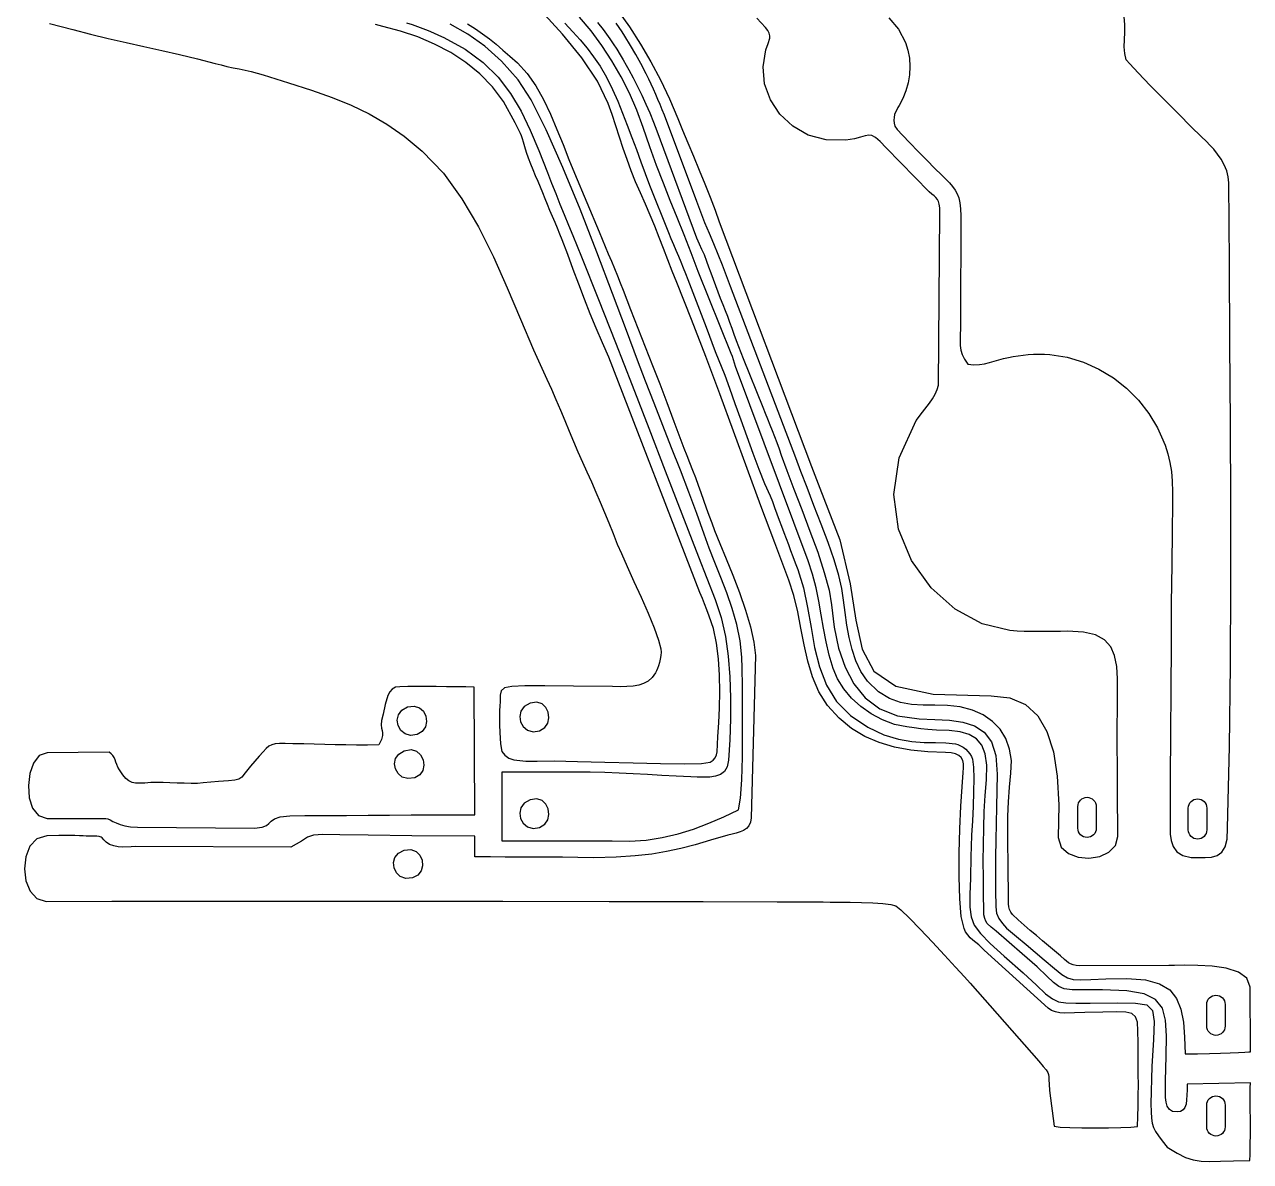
# Model space of a CAD drawing. Extents: x -90 to 83, y -127 to 46.
# Drawn here: x -8.4 to 83.1, y -127.2 to -42.4 of the extents above; entities that cross this region are included whole.
import ezdxf

# ---------------------------------------------------------------- set-up
doc = ezdxf.new("R2010")
doc.units = 0
doc.layers.add('CAPA_1', color=7, linetype='CONTINUOUS')

msp = doc.modelspace()

# ---------------------------------------------------------------- linework, layer by layer
at = {"layer": 'CAPA_1', "color": 30}
msp.add_lwpolyline([(24.68, -42.3231), (25.2663, -42.6951), (25.8083, -43.0679), (26.3217, -43.4502), (26.8224, -43.8505), (27.3262, -44.2772), (27.8487, -44.7388), (28.4058, -45.244), (29.1253, -46.0226), (29.7681, -46.9428), (30.3459, -47.9694), (30.8701, -49.0672), (31.3525, -50.2011), (31.8045, -51.3358), (32.2377, -52.4363), (32.6636, -53.4672), (34.5134, -57.8513), (34.7346, -58.4037), (34.9594, -58.9515), (35.1861, -59.4958), (35.4132, -60.0377), (35.6391, -60.5783), (35.8623, -61.1188), (36.0811, -61.6601), (36.2941, -62.2034), (36.8466, -63.6298), (37.397, -65.0363), (37.9443, -66.4292), (38.4874, -67.8145), (39.0251, -69.1986), (39.5565, -70.5874), (40.0803, -71.9873), (40.5955, -73.4043), (40.8194, -74.0003), (41.0363, -74.5372), (41.2534, -75.0653), (41.4778, -75.6344), (41.6847, -76.1895), (41.8864, -76.7481), (42.0854, -77.3093), (42.2838, -77.8722), (42.484, -78.4359), (42.6884, -78.9996), (42.8992, -79.5625), (43.1187, -80.1237), (43.5173, -81.1022), (43.9811, -82.2372), (44.4751, -83.4775), (44.964, -84.7719), (45.4127, -86.069), (45.7861, -87.3175), (46.049, -88.4662), (46.1662, -89.4638), (45.8538, -101.5684), (45.7869, -101.9078), (45.663, -102.1688), (45.4888, -102.3656), (45.271, -102.5124), (45.0162, -102.6232), (44.7312, -102.7122), (44.4227, -102.7936), (44.0974, -102.8815), (42.8178, -103.2535), (41.6739, -103.5786), (40.6022, -103.8571), (39.5392, -104.0896), (38.4215, -104.2764), (37.1854, -104.4181), (35.7676, -104.5151), (34.1045, -104.5679), (32.9103, -104.5351), (31.7756, -104.5153), (30.6828, -104.5052), (29.6145, -104.5015), (28.5532, -104.501), (27.4814, -104.5004), (26.3816, -104.4964), (25.2363, -104.4858), (25.2216, -102.9493), (20.5266, -102.9302), (17.2683, -102.8809), (15.1541, -102.8338), (13.8914, -102.8211), (13.1874, -102.8751), (12.7495, -103.0281), (12.2851, -103.3123), (11.5015, -103.7601), (-0.0806, -103.7191), (-0.4315, -103.7523), (-1.0386, -103.7635), (-1.3813, -103.7359), (-1.7197, -103.673), (-2.031, -103.5647), (-2.2924, -103.4011), (-2.4492, -103.2297), (-2.5796, -103.0799), (-2.6704, -103.0199), (-2.7971, -102.9733), (-2.9742, -102.9431), (-3.2156, -102.9318), (-3.5227, -102.9395), (-3.7684, -102.9359), (-4.0021, -102.9251), (-4.2733, -102.9116), (-4.6316, -102.8996), (-5.1265, -102.8934), (-5.8075, -102.8974), (-6.7241, -102.9158), (-7.4539, -103.1348), (-7.9714, -103.6949), (-8.2792, -104.4815), (-8.3798, -105.3803), (-8.2758, -106.2767), (-7.9698, -107.0564), (-7.4644, -107.6048), (-6.7622, -107.8076), (-1.8565, -107.792), (3.8981, -107.7871), (11.0661, -107.7865), (19.0665, -107.7899), (27.3185, -107.7971), (35.2411, -107.8076), (42.2534, -107.8213), (47.7746, -107.8379), (51.2236, -107.857), (51.7322, -107.86), (52.4236, -107.8646), (53.2303, -107.8747), (54.0848, -107.8944), (54.9198, -107.9278), (55.6676, -107.9787), (56.2608, -108.0513), (56.6319, -108.1495), (57.0133, -108.4463), (57.6531, -109.0595), (58.4667, -109.8914), (59.3698, -110.8445), (60.278, -111.821), (61.1067, -112.7235), (61.7716, -113.4541), (62.1883, -113.9154), (67.3057, -119.7312), (67.635, -120.1249), (67.8524, -120.393), (67.9811, -120.5812), (68.0445, -120.7348), (68.0658, -120.8993), (68.0683, -121.1203), (68.0754, -121.4431), (68.1102, -121.9134), (68.465, -124.5754), (68.9141, -124.6513), (69.6319, -124.697), (70.5307, -124.7177), (71.5226, -124.7184), (72.5198, -124.7042), (73.4344, -124.68), (74.1786, -124.6511), (74.6645, -124.6223), (74.6645, -124.6223), (74.7036, -123.8713), (74.7269, -123.0969), (74.7376, -122.3065), (74.7389, -121.5073), (74.7342, -120.7066), (74.7268, -119.9116), (74.7199, -119.1298), (74.7168, -118.3684), (74.7131, -117.4712), (74.6692, -116.8354), (74.5348, -116.4181), (74.2601, -116.1765), (73.7948, -116.0677), (73.0891, -116.0489), (72.0928, -116.0774), (70.7558, -116.1101), (69.9757, -116.1389), (69.2198, -116.1484), (68.8692, -116.1196), (68.5466, -116.0546), (68.2591, -115.9428), (68.0141, -115.7738), (63.2259, -111.4426), (62.8333, -111.0625), (62.3989, -110.7105), (62.184, -110.5198), (62.0031, -110.3131), (61.8529, -110.084), (61.7299, -109.8263), (61.5258, -108.9375), (61.4085, -107.6136), (61.3627, -105.9914), (61.3734, -104.2077), (61.4254, -102.3993), (61.5036, -100.7031), (61.5928, -99.2558), (61.6779, -98.1944), (61.6994, -97.8449), (61.6867, -97.5439), (61.6299, -97.2905), (61.5195, -97.0838), (61.3459, -96.923), (61.0993, -96.8072), (60.7701, -96.7355), (60.3486, -96.707), (59.0202, -96.6538), (57.7517, -96.524), (56.5459, -96.3006), (55.4054, -95.9664), (54.333, -95.5046), (53.3312, -94.8982), (52.4027, -94.13), (51.5503, -93.1831), (50.8999, -92.1687), (50.4192, -91.0624), (50.0647, -89.888), (49.7928, -88.6695), (49.56, -87.4307), (49.3228, -86.1955), (49.0377, -84.988), (48.661, -83.8319), (47.6012, -81.0655), (46.5647, -78.2901), (45.5417, -75.5086), (44.5225, -72.7243), (43.4973, -69.9403), (42.4565, -67.1597), (41.3902, -64.3857), (40.2888, -61.6214), (39.9481, -60.7703), (39.6191, -59.9279), (39.2963, -59.0924), (38.9743, -58.2616), (38.6476, -57.4336), (38.3107, -56.6063), (37.9581, -55.7778), (37.5845, -54.946), (37.2241, -54.1238), (36.8944, -53.2931), (36.5884, -52.4563), (36.2992, -51.6161), (36.0198, -50.7749), (35.7432, -49.9353), (35.4624, -49.0998), (35.1705, -48.271), (34.3666, -46.5925), (33.2054, -44.8568), (31.7758, -43.0995), (30.1666, -41.3557)], dxfattribs=at)
at = {"layer": 'CAPA_1', "color": 242}
msp.add_lwpolyline([(31.9422, -42.2684), (32.5277, -42.9175), (33.0767, -43.5288), (33.5959, -44.1371), (34.0917, -44.777), (34.5707, -45.4832), (35.0394, -46.2905), (35.5043, -47.2335), (35.8863, -48.1043), (36.2518, -48.9928), (36.6035, -49.8932), (36.9443, -50.7998), (37.2772, -51.7068), (37.6051, -52.6086), (37.9308, -53.4995), (38.2572, -54.3736), (39.6735, -57.906), (39.856, -58.3474), (40.0413, -58.785), (40.2276, -59.22), (40.4133, -59.654), (40.5965, -60.0883), (40.7756, -60.5241), (40.9487, -60.9629), (41.1141, -61.4061), (42.5004, -64.9662), (43.1659, -66.7853), (43.8792, -68.5358), (44.2384, -69.5191), (44.639, -70.6451), (45.0694, -71.8628), (45.5177, -73.1214), (45.9722, -74.3697), (46.4211, -75.5569), (46.8527, -76.6319), (47.2551, -77.5438), (47.4295, -77.9642), (47.5893, -78.4195), (47.7496, -78.8893), (47.9258, -79.3533), (48.1149, -79.8183), (48.292, -80.2735), (48.4609, -80.7231), (48.6256, -81.1714), (48.7899, -81.6228), (48.9579, -82.0816), (49.1334, -82.552), (49.3204, -83.0384), (49.7531, -84.4199), (50.0597, -85.8802), (50.3121, -87.3772), (50.5817, -88.8688), (50.9404, -90.3128), (51.4598, -91.6671), (52.2116, -92.8896), (53.2675, -93.9382), (54.5543, -94.8022), (55.7422, -95.3753), (56.8366, -95.7174), (57.8427, -95.8881), (58.7657, -95.9473), (59.611, -95.9546), (60.3838, -95.9698), (61.0894, -96.0526), (61.2784, -96.1075), (61.4745, -96.1956), (61.6697, -96.313), (61.856, -96.4556), (62.0256, -96.6196), (62.1706, -96.8011), (62.2829, -96.996), (62.3546, -97.2006), (62.4327, -97.8035), (62.4586, -98.6396), (62.4454, -99.6355), (62.4058, -100.7177), (62.3528, -101.8125), (62.2992, -102.8465), (62.258, -103.7462), (62.2421, -104.4379), (62.2161, -106.0719), (62.1704, -107.3026), (62.1631, -108.2312), (62.2522, -108.9592), (62.4959, -109.5878), (62.9521, -110.2186), (63.679, -110.9527), (64.7347, -111.8916), (66.1526, -113.155), (67.1376, -114.0727), (67.8181, -114.7), (68.3225, -115.0918), (68.7792, -115.3034), (69.3164, -115.3897), (70.0627, -115.406), (71.1464, -115.4072), (73.1608, -115.394), (74.5285, -115.3958), (75.3662, -115.5411), (75.7903, -115.9587), (75.9171, -116.7772), (75.8631, -118.1253), (75.7449, -120.1317), (75.6788, -122.925), (75.6859, -123.5137), (75.7144, -123.9773), (75.7743, -124.3521), (75.8757, -124.6743), (76.0285, -124.9803), (76.2427, -125.3062), (76.5285, -125.6885), (76.8957, -126.1633), (77.6337, -126.6126), (78.2618, -126.9176), (78.8395, -127.1037), (79.426, -127.1965), (80.0809, -127.2214), (80.8634, -127.2041), (81.8329, -127.17), (83.0488, -127.1446), (83.08, -126.7047), (83.0955, -126.001), (83.0997, -125.125), (83.097, -124.168), (83.0918, -123.2212), (83.0884, -122.376), (83.0913, -121.7237), (83.1048, -121.3557), (78.3757, -121.4591), (78.3719, -121.8823), (78.3647, -122.274), (78.343, -122.6265), (78.2963, -122.932), (78.2136, -123.1824), (78.0842, -123.37), (77.8973, -123.4869), (77.6421, -123.5252), (77.6421, -123.5252), (77.2985, -123.4818), (77.056, -123.336), (76.8976, -123.1036), (76.8065, -122.8007), (76.7655, -122.4429), (76.7577, -122.0463), (76.7663, -121.6267), (76.7742, -121.2), (76.8091, -119.353), (76.8383, -117.8555), (76.7754, -116.6753), (76.5341, -115.7805), (76.028, -115.139), (75.1708, -114.7188), (73.8761, -114.4878), (72.0576, -114.414), (70.7076, -114.4161), (69.8062, -114.4039), (69.215, -114.3361), (68.7958, -114.1716), (68.4102, -113.869), (67.92, -113.3871), (67.1869, -112.6846), (66.0725, -111.7202), (64.1199, -110.0307), (63.7571, -109.73), (63.4678, -109.4556), (63.3577, -109.289), (63.2743, -109.0818), (63.2204, -108.8184), (63.1987, -108.483), (63.1843, -107.2844), (63.1732, -106.06), (63.1693, -104.8198), (63.1765, -103.574), (63.1988, -102.3325), (63.2401, -101.1055), (63.3044, -99.903), (63.3956, -98.7351), (63.431, -97.6502), (63.3159, -96.7978), (63.0543, -96.1502), (62.6502, -95.6799), (62.1077, -95.3596), (61.4306, -95.1615), (60.6229, -95.0583), (59.6887, -95.0223), (59.0356, -94.9957), (58.5051, -94.9409), (58.0096, -94.8697), (57.4621, -94.7941), (56.5331, -94.6029), (55.6398, -94.2726), (54.7988, -93.8222), (54.027, -93.2708), (53.341, -92.6373), (52.7577, -91.941), (52.2938, -91.2007), (51.966, -90.4355), (51.6776, -89.4425), (51.4484, -88.4406), (51.2564, -87.4326), (51.0798, -86.4216), (50.8965, -85.4105), (50.6848, -84.4022), (50.4226, -83.3997), (50.088, -82.406), (44.6759, -67.9049), (44.5906, -67.655), (44.5175, -67.4011), (44.4442, -67.1515), (44.3582, -66.9146), (41.8993, -60.8009), (41.3662, -59.4081), (40.8398, -58.0744), (40.3193, -56.7775), (39.8043, -55.4952), (39.2939, -54.205), (38.7875, -52.8847), (38.2844, -51.512), (37.7839, -50.0644), (37.3088, -48.7714), (36.7588, -47.5046), (36.1384, -46.2712), (35.452, -45.0784), (34.7039, -43.9333), (33.8985, -42.8431), (33.0402, -41.815)], dxfattribs=at)
at = {"layer": 'CAPA_1', "color": 3}
for points in [[(35.8803, -41.3093), (36.7577, -42.554), (37.5833, -43.8317), (38.3574, -45.1482), (39.0807, -46.5093), (39.7536, -47.9208), (40.3767, -49.3887), (40.7302, -50.2614), (41.1213, -51.21), (41.5358, -52.2097), (41.9598, -53.2355), (42.3793, -54.2625), (42.7801, -55.2657), (43.1484, -56.2201), (43.47, -57.1009), (50.3546, -75.3538), (50.9798, -76.9662), (52.4624, -80.8235), (53.2316, -84.1036), (53.6604, -86.8211), (54.1216, -88.9905), (54.988, -90.6263), (56.6326, -91.743), (59.4283, -92.3552), (63.7479, -92.4773), (65.1599, -92.6216), (66.3152, -93.1188), (67.2298, -93.9606), (67.9194, -95.1386), (68.3998, -96.6442), (68.6869, -98.469), (68.7964, -100.6046), (68.7442, -103.0425), (68.7442, -103.0425), (68.9911, -103.7533), (69.5239, -104.2414), (70.2443, -104.5156), (71.0536, -104.5843), (71.8533, -104.4562), (72.5447, -104.1399), (73.0295, -103.644), (73.2089, -102.977), (73.2004, -101.8965), (73.1912, -100.62), (73.1825, -99.2087), (73.1755, -97.7242), (73.1712, -96.2278), (73.1708, -94.7811), (73.1756, -93.4454), (73.1866, -92.2823), (73.1848, -91.2103), (73.1235, -90.2725), (72.9662, -89.4724), (72.676, -88.8133), (72.2164, -88.2985), (71.5507, -87.9316), (70.6421, -87.7157), (69.454, -87.6544), (68.9225, -87.6621), (68.3849, -87.6702), (67.8434, -87.6766), (67.3003, -87.6791), (66.758, -87.6755), (66.2185, -87.6635), (65.6844, -87.6411), (65.1577, -87.606), (63.0725, -87.1079), (61.064, -86.0101), (59.267, -84.4036), (57.8159, -82.3796), (56.8456, -80.0291), (56.4907, -77.4433), (56.8859, -74.713), (58.1658, -71.9295), (58.6264, -71.297), (59.1424, -70.6346), (59.3807, -70.2965), (59.5841, -69.9563), (59.7365, -69.6155), (59.8217, -69.2759), (59.9278, -56.3905), (59.9131, -56.0522), (59.8789, -55.7909), (59.823, -55.5892), (59.7432, -55.4294), (59.6373, -55.2939), (59.5028, -55.1651), (59.3378, -55.0255), (59.1398, -54.8574), (55.9268, -51.5667), (55.4637, -51.0959), (55.1234, -50.8055), (54.8568, -50.6627), (54.6153, -50.6346), (54.3499, -50.6882), (54.0118, -50.7907), (53.5522, -50.9091), (52.9222, -51.0105), (51.4419, -50.9903), (50.1044, -50.6223), (48.9433, -49.963), (47.9919, -49.0689), (47.2836, -47.9965), (46.8517, -46.8023), (46.7297, -45.5428), (46.9508, -44.2747), (47.1216, -43.7933), (47.2276, -43.4001), (47.2313, -43.2151), (47.1889, -43.0264), (47.0905, -42.8253), (46.9259, -42.6032), (46.2588, -41.8924)], [(56.1087, -41.8859), (56.8347, -42.7321), (57.3696, -43.7255), (57.5496, -44.2897), (57.6542, -44.8847), (57.6869, -45.4982), (57.6512, -46.118), (57.5505, -46.7317), (57.3883, -47.327), (57.1682, -47.8915), (56.8935, -48.4131), (56.7998, -48.5695), (56.7072, -48.736), (56.623, -48.9129), (56.5544, -49.1008), (56.5086, -49.3001), (56.4927, -49.5114), (56.5141, -49.7351), (56.5798, -49.9717), (56.7527, -50.205), (57.1435, -50.6378), (57.6861, -51.2072), (58.3145, -51.8505), (58.9625, -52.5048), (59.5641, -53.1073), (60.0532, -53.5952), (60.3636, -53.9057), (60.6441, -54.1946), (60.8797, -54.4611), (61.0731, -54.7241), (61.2269, -55.0027), (61.3437, -55.316), (61.4261, -55.6829), (61.4769, -56.1225), (61.4986, -56.6539), (61.4618, -64.4691), (61.4608, -65.052), (61.4457, -65.5433), (61.4337, -65.9637), (61.442, -66.334), (61.4878, -66.675), (61.5882, -67.0077), (61.7604, -67.3527), (62.0216, -67.731), (62.4694, -67.7621), (62.8806, -67.7443), (63.2636, -67.6886), (63.6267, -67.6058), (63.9785, -67.507), (64.3271, -67.4029), (64.6812, -67.3044), (65.049, -67.2226), (65.4043, -67.1594), (65.7699, -67.101), (66.1449, -67.0503), (66.5288, -67.0098), (66.9208, -66.9822), (67.3204, -66.9702), (67.7268, -66.9764), (68.1394, -67.0035), (69.4206, -67.2091), (70.6442, -67.576), (71.7993, -68.092), (72.8748, -68.7448), (73.8595, -69.5219), (74.7425, -70.4112), (75.5126, -71.4003), (76.1587, -72.4769), (76.4797, -73.1384), (76.7397, -73.7764), (76.9434, -74.4092), (77.0958, -75.0552), (77.2017, -75.7328), (77.2659, -76.4605), (77.2934, -77.2565), (77.289, -78.1392), (77.2557, -80.1769), (77.2264, -82.6883), (77.2006, -85.5661), (77.1777, -88.7028), (77.1573, -91.9913), (77.1388, -95.324), (77.1218, -98.5938), (77.1057, -101.6933), (77.1176, -101.9645), (77.112, -102.3447), (77.1239, -102.7916), (77.1884, -103.2625), (77.3407, -103.7148), (77.6157, -104.106), (78.0485, -104.3935), (78.6742, -104.5347), (79.2195, -104.5383), (79.7365, -104.54), (80.2101, -104.501), (80.6251, -104.3826), (80.9662, -104.1457), (81.2183, -103.7516), (81.3663, -103.1615), (81.3948, -102.3365), (81.5327, -96.2453), (81.613, -90.1865), (81.6466, -84.1541), (81.6445, -78.1422), (81.6175, -72.1449), (81.5766, -66.1562), (81.5327, -60.1704), (81.4969, -54.1813), (81.4546, -53.7306), (81.3316, -53.2839), (81.1444, -52.8488), (80.9093, -52.4325), (80.6428, -52.0427), (80.3613, -51.6869), (80.0812, -51.3725), (79.819, -51.1069), (79.819, -51.1069), (79.4227, -50.7324), (78.6859, -50.0053), (77.7286, -49.0463), (76.6707, -47.9761), (75.6321, -46.9155), (74.7326, -45.985), (74.0923, -45.3055), (73.8309, -44.9975), (73.7188, -44.5459), (73.689, -44.0475), (73.7054, -43.5128), (73.7319, -42.9526), (73.7323, -42.3774), (73.6705, -41.798)], [(-6.5254, -42.2866), (-5.6411, -42.5092), (-4.7633, -42.7434), (-3.4516, -43.0883), (-2.1308, -43.4082), (-0.8032, -43.7116), (0.5286, -44.0072), (1.8624, -44.3033), (3.1955, -44.6088), (4.5257, -44.9321), (5.8505, -45.2817), (6.2863, -45.3946), (6.7297, -45.4972), (7.1785, -45.5938), (7.6304, -45.6883), (8.0833, -45.785), (8.535, -45.8879), (8.9833, -46.0011), (9.4259, -46.1288), (11.3283, -46.7193), (13.0324, -47.2658), (14.5777, -47.8077), (16.0033, -48.3844), (17.3485, -49.0354), (18.6528, -49.7999), (19.9553, -50.7174), (21.2954, -51.8274), (22.8764, -53.4749), (24.2668, -55.3776), (25.5021, -57.4762), (26.6177, -59.7116), (27.6488, -62.0245), (28.6309, -64.3557), (29.5993, -66.646), (30.5895, -68.8361), (30.9419, -69.5971), (31.281, -70.3695), (31.6107, -71.1493), (31.9348, -71.9326), (32.2571, -72.7155), (32.5814, -73.494), (32.9114, -74.2643), (33.251, -75.0223), (33.5879, -75.7621), (33.9207, -76.5094), (34.25, -77.264), (34.5762, -78.0262), (34.8997, -78.7958), (35.2211, -79.5731), (35.5406, -80.358), (35.8589, -81.1506), (36.1624, -81.8609), (36.5928, -82.8144), (37.1013, -83.9276), (37.639, -85.1168), (38.1571, -86.2986), (38.6067, -87.3893), (38.939, -88.3055), (39.1051, -88.9636), (39.1199, -89.2135), (39.1039, -89.4728), (39.0631, -89.733), (39.0037, -89.9857), (38.9317, -90.2226), (38.8532, -90.4351), (38.7742, -90.615), (38.7009, -90.7537), (38.4462, -91.1052), (38.1547, -91.3692), (37.8239, -91.5577), (37.4515, -91.6822), (37.0349, -91.7546), (36.5718, -91.7866), (36.0597, -91.79), (35.4962, -91.7764), (32.5932, -91.7623), (30.4516, -91.7367), (28.9559, -91.7281), (27.9908, -91.765), (27.4407, -91.8759), (27.1902, -92.0892), (27.1239, -92.4336), (27.1263, -92.9374), (27.0853, -93.201), (27.0666, -93.6097), (27.0655, -94.1118), (27.0773, -94.6554), (27.0971, -95.1887), (27.1203, -95.6601), (27.142, -96.0176), (27.1575, -96.2096), (27.2434, -96.614), (27.4542, -96.9089), (27.7637, -97.1115), (28.1457, -97.239), (28.5741, -97.3085), (29.0226, -97.3371), (29.4652, -97.3419), (29.8757, -97.3401), (31.1392, -97.3327), (32.8823, -97.3634), (34.9151, -97.4158), (37.0479, -97.4736), (39.0909, -97.5203), (40.8542, -97.5395), (42.1481, -97.5149), (42.7827, -97.4299), (43.0149, -97.2765), (43.1699, -97.0931), (43.2634, -96.8822), (43.3109, -96.646), (43.3303, -96.1071), (43.3527, -95.4948), (43.4361, -94.4963), (43.4924, -93.3727), (43.5119, -92.1692), (43.485, -90.9306), (43.4019, -89.7022), (43.2531, -88.5289), (43.0287, -87.4557), (42.7192, -86.5278), (42.529, -86.0473), (42.372, -85.6169), (42.2125, -85.2005), (42.0149, -84.7619), (35.2277, -67.1945), (34.7473, -66.1262), (34.2863, -65.0458), (33.8412, -63.9557), (33.4088, -62.8584), (32.9857, -61.7562), (32.5686, -60.6516), (32.1541, -59.5469), (31.739, -58.4447), (31.572, -58.0169), (31.3944, -57.5821), (31.2095, -57.1425), (31.0211, -56.7002), (30.8326, -56.2573), (30.6477, -55.8159), (30.4697, -55.3782), (30.3024, -54.9463), (30.1336, -54.5178), (29.9519, -54.0869), (29.7639, -53.6544), (29.5759, -53.2212), (29.3942, -52.788), (29.2252, -52.3559), (29.0752, -51.9256), (28.9506, -51.498), (28.8597, -51.1596), (28.7804, -50.8948), (28.7072, -50.6834), (28.6347, -50.5049), (28.4703, -50.1655), (28.2438, -49.7141), (27.3564, -48.1197), (26.5459, -47.0199), (25.6096, -46.0482), (24.5654, -45.1975), (23.4312, -44.4611), (22.2247, -43.8318), (20.964, -43.3029), (19.6667, -42.8673), (18.3508, -42.5181), (17.8218, -42.3679)]]:
    msp.add_lwpolyline(points, dxfattribs=at)
at = {"layer": 'CAPA_1'}
for points in [[(35.8803, -41.3093), (36.7577, -42.554), (37.5833, -43.8317), (38.3574, -45.1482), (39.0807, -46.5093), (39.7536, -47.9208), (40.3767, -49.3887), (40.7302, -50.2614), (41.1213, -51.21), (41.5358, -52.2097), (41.9598, -53.2355), (42.3793, -54.2625), (42.7801, -55.2657), (43.1484, -56.2201), (43.47, -57.1009), (50.3546, -75.3538), (50.9798, -76.9662), (52.4624, -80.8235), (53.2316, -84.1036), (53.6604, -86.8211), (54.1216, -88.9905), (54.988, -90.6263), (56.6326, -91.743), (59.4283, -92.3552), (63.7479, -92.4773), (65.1599, -92.6216), (66.3152, -93.1188), (67.2298, -93.9606), (67.9194, -95.1386), (68.3998, -96.6442), (68.6869, -98.469), (68.7964, -100.6046), (68.7442, -103.0425), (68.7442, -103.0425), (68.9911, -103.7533), (69.5239, -104.2414), (70.2443, -104.5156), (71.0536, -104.5843), (71.8533, -104.4562), (72.5447, -104.1399), (73.0295, -103.644), (73.2089, -102.977), (73.2004, -101.8965), (73.1912, -100.62), (73.1825, -99.2087), (73.1755, -97.7242), (73.1712, -96.2278), (73.1708, -94.7811), (73.1756, -93.4454), (73.1866, -92.2823), (73.1848, -91.2103), (73.1235, -90.2725), (72.9662, -89.4724), (72.676, -88.8133), (72.2164, -88.2985), (71.5507, -87.9316), (70.6421, -87.7157), (69.454, -87.6544), (68.9225, -87.6621), (68.3849, -87.6702), (67.8434, -87.6766), (67.3003, -87.6791), (66.758, -87.6755), (66.2185, -87.6635), (65.6844, -87.6411), (65.1577, -87.606), (63.0725, -87.1079), (61.064, -86.0101), (59.267, -84.4036), (57.8159, -82.3796), (56.8456, -80.0291), (56.4907, -77.4433), (56.8859, -74.713), (58.1658, -71.9295), (58.6264, -71.297), (59.1424, -70.6346), (59.3807, -70.2965), (59.5841, -69.9563), (59.7365, -69.6155), (59.8217, -69.2759), (59.9278, -56.3905), (59.9131, -56.0522), (59.8789, -55.7909), (59.823, -55.5892), (59.7432, -55.4294), (59.6373, -55.2939), (59.5028, -55.1651), (59.3378, -55.0255), (59.1398, -54.8574), (55.9268, -51.5667), (55.4637, -51.0959), (55.1234, -50.8055), (54.8568, -50.6627), (54.6153, -50.6346), (54.3499, -50.6882), (54.0118, -50.7907), (53.5522, -50.9091), (52.9222, -51.0105), (51.4419, -50.9903), (50.1044, -50.6223), (48.9433, -49.963), (47.9919, -49.0689), (47.2836, -47.9965), (46.8517, -46.8023), (46.7297, -45.5428), (46.9508, -44.2747), (47.1216, -43.7933), (47.2276, -43.4001), (47.2313, -43.2151), (47.1889, -43.0264), (47.0905, -42.8253), (46.9259, -42.6032), (46.2588, -41.8924)], [(56.1087, -41.8859), (56.8347, -42.7321), (57.3696, -43.7255), (57.5496, -44.2897), (57.6542, -44.8847), (57.6869, -45.4982), (57.6512, -46.118), (57.5505, -46.7317), (57.3883, -47.327), (57.1682, -47.8915), (56.8935, -48.4131), (56.7998, -48.5695), (56.7072, -48.736), (56.623, -48.9129), (56.5544, -49.1008), (56.5086, -49.3001), (56.4927, -49.5114), (56.5141, -49.7351), (56.5798, -49.9717), (56.7527, -50.205), (57.1435, -50.6378), (57.6861, -51.2072), (58.3145, -51.8505), (58.9625, -52.5048), (59.5641, -53.1073), (60.0532, -53.5952), (60.3636, -53.9057), (60.6441, -54.1946), (60.8797, -54.4611), (61.0731, -54.7241), (61.2269, -55.0027), (61.3437, -55.316), (61.4261, -55.6829), (61.4769, -56.1225), (61.4986, -56.6539), (61.4618, -64.4691), (61.4608, -65.052), (61.4457, -65.5433), (61.4337, -65.9637), (61.442, -66.334), (61.4878, -66.675), (61.5882, -67.0077), (61.7604, -67.3527), (62.0216, -67.731), (62.4694, -67.7621), (62.8806, -67.7443), (63.2636, -67.6886), (63.6267, -67.6058), (63.9785, -67.507), (64.3271, -67.4029), (64.6812, -67.3044), (65.049, -67.2226), (65.4043, -67.1594), (65.7699, -67.101), (66.1449, -67.0503), (66.5288, -67.0098), (66.9208, -66.9822), (67.3204, -66.9702), (67.7268, -66.9764), (68.1394, -67.0035), (69.4206, -67.2091), (70.6442, -67.576), (71.7993, -68.092), (72.8748, -68.7448), (73.8595, -69.5219), (74.7425, -70.4112), (75.5126, -71.4003), (76.1587, -72.4769), (76.4797, -73.1384), (76.7397, -73.7764), (76.9434, -74.4092), (77.0958, -75.0552), (77.2017, -75.7328), (77.2659, -76.4605), (77.2934, -77.2565), (77.289, -78.1392), (77.2557, -80.1769), (77.2264, -82.6883), (77.2006, -85.5661), (77.1777, -88.7028), (77.1573, -91.9913), (77.1388, -95.324), (77.1218, -98.5938), (77.1057, -101.6933), (77.1176, -101.9645), (77.112, -102.3447), (77.1239, -102.7916), (77.1884, -103.2625), (77.3407, -103.7148), (77.6157, -104.106), (78.0485, -104.3935), (78.6742, -104.5347), (79.2195, -104.5383), (79.7365, -104.54), (80.2101, -104.501), (80.6251, -104.3826), (80.9662, -104.1457), (81.2183, -103.7516), (81.3663, -103.1615), (81.3948, -102.3365), (81.5327, -96.2453), (81.613, -90.1865), (81.6466, -84.1541), (81.6445, -78.1422), (81.6175, -72.1449), (81.5766, -66.1562), (81.5327, -60.1704), (81.4969, -54.1813), (81.4546, -53.7306), (81.3316, -53.2839), (81.1444, -52.8488), (80.9093, -52.4325), (80.6428, -52.0427), (80.3613, -51.6869), (80.0812, -51.3725), (79.819, -51.1069), (79.819, -51.1069), (79.4227, -50.7324), (78.6859, -50.0053), (77.7286, -49.0463), (76.6707, -47.9761), (75.6321, -46.9155), (74.7326, -45.985), (74.0923, -45.3055), (73.8309, -44.9975), (73.7188, -44.5459), (73.689, -44.0475), (73.7054, -43.5128), (73.7319, -42.9526), (73.7323, -42.3774), (73.6705, -41.798)], [(-2.3122, -101.6206), (-2.1606, -101.6611), (-1.9892, -101.7375), (-1.7874, -101.838), (-1.5446, -101.9504), (-1.2501, -102.0628), (-0.8934, -102.1631), (-0.4636, -102.2394), (0.0497, -102.2795), (8.7708, -102.3499), (9.3434, -102.2807), (9.6721, -102.1537), (9.8645, -101.9908), (10.0281, -101.8139), (10.2703, -101.6449), (10.6987, -101.5057), (11.4206, -101.4181), (12.5437, -101.4042), (14.0846, -101.4053), (15.6597, -101.3995), (17.2581, -101.389), (18.8688, -101.376), (20.481, -101.3627), (22.0839, -101.3512), (23.6665, -101.3437), (25.2179, -101.3424), (25.1827, -91.8151), (24.545, -91.812), (23.8451, -91.8043), (23.1059, -91.7944), (22.3505, -91.7848), (21.6017, -91.7779), (20.8826, -91.7759), (20.2161, -91.7814), (19.6253, -91.7968), (19.3088, -91.8327), (19.0644, -91.9649), (18.8789, -92.1765), (18.7391, -92.4506), (18.5439, -93.1188), (18.3731, -93.8344), (18.2664, -94.3118), (18.2407, -94.6455), (18.2651, -94.8801), (18.3087, -95.0604), (18.3409, -95.2312), (18.3308, -95.4372), (18.2475, -95.7233), (18.0604, -96.1341), (17.219, -96.146), (16.4018, -96.1465), (15.6024, -96.1378), (14.8144, -96.1224), (14.0315, -96.1026), (13.2472, -96.0809), (12.4551, -96.0597), (11.6488, -96.0413), (11.0791, -96.0302), (10.6492, -96.0307), (10.3255, -96.0553), (10.0745, -96.1163), (9.8624, -96.2258), (9.6559, -96.3963), (9.4213, -96.64), (9.125, -96.9693), (8.4849, -97.7169), (8.0898, -98.2198), (7.8343, -98.5293), (7.6129, -98.6967), (7.3199, -98.7734), (6.8498, -98.8107), (6.097, -98.86), (4.9561, -98.9725), (4.5295, -99.0038), (4.0505, -99.0102), (3.5365, -98.999), (3.0052, -98.9779), (2.4741, -98.9543), (1.9609, -98.9357), (1.4832, -98.9297), (1.0585, -98.9437), (0.5919, -98.9769), (0.2134, -98.9963), (-0.0965, -98.9873), (-0.357, -98.9349), (-0.5873, -98.8243), (-0.8069, -98.6407), (-1.035, -98.3692), (-1.2909, -97.995), (-1.4049, -97.793), (-1.4906, -97.5993), (-1.5598, -97.4153), (-1.6242, -97.2421), (-1.6953, -97.0812), (-1.785, -96.9339), (-1.9048, -96.8015), (-2.0665, -96.6853), (-6.6978, -96.7178), (-7.281, -96.9288), (-7.7135, -97.4849), (-7.9872, -98.2708), (-8.0943, -99.1716), (-8.0266, -100.0718), (-7.7761, -100.8565), (-7.335, -101.4103), (-6.6951, -101.6181)]]:
    msp.add_lwpolyline(points, dxfattribs=at)
at = {"layer": 'CAPA_1', "color": 2}
msp.add_lwpolyline([(20.1318, -42.245), (20.5507, -42.3838), (20.9568, -42.5269), (21.3531, -42.6752), (21.7427, -42.8296), (22.1285, -42.9908), (22.5136, -43.1598), (22.9009, -43.3373), (24.5144, -44.2177), (25.8539, -45.2076), (26.9639, -46.3065), (27.8894, -47.5138), (28.6752, -48.829), (29.366, -50.2514), (30.0065, -51.7806), (30.6417, -53.4158), (30.9468, -54.2011), (31.2583, -54.9849), (31.5747, -55.7681), (31.8947, -56.5519), (32.2172, -57.3372), (32.5406, -58.1252), (32.8638, -58.9169), (33.1855, -59.7134), (34.4629, -62.9), (35.7203, -66.0924), (36.9632, -69.2893), (38.1975, -72.4891), (39.4286, -75.6903), (40.6623, -78.8915), (41.9043, -82.0912), (43.1602, -85.2878), (43.602, -86.6179), (43.9238, -88.0346), (44.1403, -89.5186), (44.2659, -91.051), (44.3151, -92.6125), (44.3026, -94.1841), (44.2428, -95.7467), (44.1503, -97.2812), (44.052, -97.7631), (43.8456, -98.1074), (43.549, -98.336), (43.18, -98.4707), (42.7565, -98.5333), (42.2964, -98.5457), (41.8176, -98.5297), (41.338, -98.5072), (40.2457, -98.4595), (39.1715, -98.4051), (38.1088, -98.3481), (37.0511, -98.2925), (35.9918, -98.2422), (34.9246, -98.2013), (33.8427, -98.1737), (32.7398, -98.1634), (32.7398, -98.1634), (27.2406, -98.1571), (27.2418, -103.297), (35.4739, -103.2911), (36.7561, -103.3267), (38.0013, -103.244), (39.2134, -103.0555), (40.396, -102.7739), (41.553, -102.4121), (42.6881, -101.9825), (43.8051, -101.498), (44.9078, -100.9712), (45.0472, -100.0981), (45.1388, -98.7398), (45.1907, -97.0604), (45.2112, -95.2244), (45.2082, -93.3958), (45.19, -91.7391), (45.1645, -90.4184), (45.14, -89.5981), (45.0187, -88.3727), (44.7754, -87.1582), (44.4382, -85.9602), (44.0353, -84.7842), (43.595, -83.6356), (43.1454, -82.52), (42.7148, -81.4428), (42.3314, -80.4094), (41.7846, -78.8765), (41.19, -77.2784), (40.5609, -75.6345), (39.9103, -73.9644), (39.2516, -72.2875), (38.5978, -70.6234), (37.9621, -68.9915), (37.3578, -67.4113), (36.5364, -65.213), (35.5074, -62.4574), (34.333, -59.3637), (33.0754, -56.1509), (31.7965, -53.0384), (30.5586, -50.2452), (29.4238, -47.9904), (28.4541, -46.4934), (27.2051, -45.1165), (25.9629, -44.0009), (24.696, -43.098), (23.3726, -42.359)], dxfattribs=at)
at = {"layer": 'CAPA_1', "color": 29}
msp.add_lwpolyline([(34.3691, -42.2238), (34.7922, -42.753), (35.04, -43.0816), (35.2967, -43.4422), (35.5568, -43.8257), (35.8151, -44.2227), (36.0663, -44.6238), (36.305, -45.0199), (36.5259, -45.4015), (36.7237, -45.7595), (37.0421, -46.3639), (37.3605, -46.9935), (37.675, -47.6425), (37.9817, -48.3053), (38.2766, -48.976), (38.5561, -49.6488), (38.8161, -50.318), (39.0527, -50.9779), (41.7784, -58.2828), (41.9596, -58.7438), (42.1418, -59.1419), (42.327, -59.5451), (42.5171, -60.0216), (42.6743, -60.4578), (42.8386, -60.9124), (43.0088, -61.3799), (43.1836, -61.8547), (43.3615, -62.3312), (43.5414, -62.8038), (43.7218, -63.2671), (43.9015, -63.7154), (44.0724, -64.1485), (44.2381, -64.5908), (44.4012, -65.0399), (44.564, -65.4934), (44.7289, -65.949), (44.8982, -66.4043), (45.0744, -66.857), (45.2598, -67.3047), (46.7172, -70.9229), (46.8869, -71.3655), (47.0602, -71.8048), (47.2355, -72.2433), (47.4113, -72.683), (47.5863, -73.1262), (47.7588, -73.5753), (47.9275, -74.0323), (48.0907, -74.4995), (48.5082, -75.6599), (49.0369, -77.0437), (49.6287, -78.5735), (50.2355, -80.1714), (50.809, -81.7598), (51.301, -83.261), (51.6635, -84.5973), (51.8482, -85.6911), (52.0475, -87.355), (52.3741, -88.9143), (52.8528, -90.3354), (53.5079, -91.5847), (54.3641, -92.6285), (55.4459, -93.4333), (56.7779, -93.9655), (58.3846, -94.1915), (59.553, -94.2275), (60.6504, -94.2886), (61.6492, -94.4308), (62.5221, -94.7103), (63.2417, -95.183), (63.7805, -95.9049), (64.1111, -96.9321), (64.2062, -98.3207), (64.18, -99.5337), (64.1515, -100.7631), (64.1237, -102.0042), (64.0993, -103.2523), (64.0813, -104.5027), (64.0725, -105.7509), (64.0757, -106.9922), (64.0938, -108.2219), (64.1629, -108.6843), (64.3352, -109.0967), (64.5898, -109.4683), (64.9059, -109.8084), (65.6391, -110.4308), (66.3679, -111.038), (67.7063, -112.1778), (68.4824, -112.8278), (69.0244, -113.2628), (69.449, -113.5225), (69.8724, -113.6463), (70.4113, -113.6739), (71.1821, -113.6448), (72.3011, -113.5987), (73.885, -113.5751), (75.2725, -113.6715), (76.3203, -113.9547), (77.0776, -114.4178), (77.5936, -115.054), (77.9176, -115.8563), (78.0987, -116.8179), (78.1862, -117.9319), (78.2292, -119.1914), (79.1552, -119.1786), (80.0436, -119.1586), (80.8679, -119.1341), (81.6016, -119.1079), (82.2184, -119.0828), (82.6916, -119.0615), (82.995, -119.0466), (83.102, -119.0411), (83.1076, -118.2187), (83.1075, -117.4833), (83.1033, -116.8225), (83.0964, -116.2237), (83.0884, -115.6746), (83.0809, -115.1626), (83.0752, -114.6754), (83.0729, -114.2005), (82.839, -113.5471), (82.2087, -113.0943), (81.3054, -112.8067), (80.2522, -112.6486), (79.1723, -112.5845), (78.1891, -112.5789), (77.4256, -112.5963), (77.0052, -112.6011), (70.3565, -112.6108), (70.0905, -112.5906), (69.8696, -112.5446), (69.6836, -112.4752), (69.5225, -112.3851), (69.2338, -112.1529), (68.922, -111.8688), (68.4869, -111.4979), (68.0397, -111.1243), (67.5849, -110.7473), (67.1272, -110.3663), (66.6711, -109.9808), (66.2214, -109.5902), (65.7826, -109.1938), (65.3594, -108.7911), (65.2181, -108.6174), (65.1238, -108.4257), (65.0677, -108.2161), (65.0409, -107.9891), (65.04, -107.4836), (65.0505, -106.9116), (65.034, -105.8385), (65.0149, -104.7523), (65, -103.6577), (64.9963, -102.5597), (65.0105, -101.4632), (65.0496, -100.373), (65.1205, -99.294), (65.23, -98.2312), (65.2645, -97.3002), (65.1348, -96.4396), (64.8504, -95.6589), (64.4212, -94.9681), (63.8566, -94.3766), (63.1666, -93.8943), (62.3606, -93.5309), (61.4485, -93.2961), (60.486, -93.1869), (59.5645, -93.1617), (58.6774, -93.1594), (57.8183, -93.1195), (56.9808, -92.9809), (56.1584, -92.683), (55.3447, -92.1648), (54.5331, -91.3657), (54.0414, -90.6612), (53.6618, -89.8711), (53.374, -89.0154), (53.158, -88.1141), (52.9936, -87.1873), (52.8605, -86.2552), (52.7387, -85.3376), (52.6079, -84.4548), (52.3893, -83.4982), (52.0342, -82.3346), (51.5809, -81.0303), (51.068, -79.6514), (50.5341, -78.264), (50.0177, -76.9344), (49.5574, -75.7288), (49.1915, -74.7132), (44.305, -61.9166), (44.0177, -61.1192), (43.7103, -60.3274), (43.3888, -59.5392), (43.0593, -58.7527), (42.7277, -57.9656), (42.4002, -57.1761), (42.0827, -56.3821), (41.7812, -55.5816), (39.3765, -49.1289), (39.2155, -48.7307), (39.0546, -48.343), (38.8924, -47.9625), (38.7276, -47.5858), (38.5588, -47.2094), (38.3848, -46.8299), (38.2041, -46.4441), (38.0155, -46.0484), (37.6237, -45.2856), (37.2314, -44.599), (36.8315, -43.9329), (36.4171, -43.2315), (36.2263, -42.9205), (36.0082, -42.5997), (35.7692, -42.2738)], dxfattribs=at)
at = {"layer": 'CAPA_1', "color": 3}
for points in [[(-2.3122, -101.6206), (-2.1606, -101.6611), (-1.9892, -101.7375), (-1.7874, -101.838), (-1.5446, -101.9504), (-1.2501, -102.0628), (-0.8934, -102.1631), (-0.4636, -102.2394), (0.0497, -102.2795), (8.7708, -102.3499), (9.3434, -102.2807), (9.6721, -102.1537), (9.8645, -101.9908), (10.0281, -101.8139), (10.2703, -101.6449), (10.6987, -101.5057), (11.4206, -101.4181), (12.5437, -101.4042), (14.0846, -101.4053), (15.6597, -101.3995), (17.2581, -101.389), (18.8688, -101.376), (20.481, -101.3627), (22.0839, -101.3512), (23.6665, -101.3437), (25.2179, -101.3424), (25.1827, -91.8151), (24.545, -91.812), (23.8451, -91.8043), (23.1059, -91.7944), (22.3505, -91.7848), (21.6017, -91.7779), (20.8826, -91.7759), (20.2161, -91.7814), (19.6253, -91.7968), (19.3088, -91.8327), (19.0644, -91.9649), (18.8789, -92.1765), (18.7391, -92.4506), (18.5439, -93.1188), (18.3731, -93.8344), (18.2664, -94.3118), (18.2407, -94.6455), (18.2651, -94.8801), (18.3087, -95.0604), (18.3409, -95.2312), (18.3308, -95.4372), (18.2475, -95.7233), (18.0604, -96.1341), (17.219, -96.146), (16.4018, -96.1465), (15.6024, -96.1378), (14.8144, -96.1224), (14.0315, -96.1026), (13.2472, -96.0809), (12.4551, -96.0597), (11.6488, -96.0413), (11.0791, -96.0302), (10.6492, -96.0307), (10.3255, -96.0553), (10.0745, -96.1163), (9.8624, -96.2258), (9.6559, -96.3963), (9.4213, -96.64), (9.125, -96.9693), (8.4849, -97.7169), (8.0898, -98.2198), (7.8343, -98.5293), (7.6129, -98.6967), (7.3199, -98.7734), (6.8498, -98.8107), (6.097, -98.86), (4.9561, -98.9725), (4.5295, -99.0038), (4.0505, -99.0102), (3.5365, -98.999), (3.0052, -98.9779), (2.4741, -98.9543), (1.9609, -98.9357), (1.4832, -98.9297), (1.0585, -98.9437), (0.5919, -98.9769), (0.2134, -98.9963), (-0.0965, -98.9873), (-0.357, -98.9349), (-0.5873, -98.8243), (-0.8069, -98.6407), (-1.035, -98.3692), (-1.2909, -97.995), (-1.4049, -97.793), (-1.4906, -97.5993), (-1.5598, -97.4153), (-1.6242, -97.2421), (-1.6953, -97.0812), (-1.785, -96.9339), (-1.9048, -96.8015), (-2.0665, -96.6853), (-6.6978, -96.7178), (-7.281, -96.9288), (-7.7135, -97.4849), (-7.9872, -98.2708), (-8.0943, -99.1716), (-8.0266, -100.0718), (-7.7761, -100.8565), (-7.335, -101.4103), (-6.6951, -101.6181), (-2.3122, -101.6206)], [(20.2062, -93.3009), (20.7035, -93.2316), (21.103, -93.3554), (21.3953, -93.6224), (21.5712, -93.9828), (21.6211, -94.3865), (21.5358, -94.7837), (21.3058, -95.1244), (20.9219, -95.3588), (20.4298, -95.4329), (20.0178, -95.3145), (19.7033, -95.0526), (19.5039, -94.6959), (19.4369, -94.2935), (19.52, -93.8943), (19.7706, -93.5471), (20.2062, -93.3009)], [(19.9613, -96.5695), (20.4625, -96.4872), (20.8696, -96.6064), (21.1719, -96.874), (21.3588, -97.2371), (21.4196, -97.6429), (21.3435, -98.0385), (21.1199, -98.3709), (20.7381, -98.5873), (20.2266, -98.6491), (19.8066, -98.5299), (19.4916, -98.2752), (19.295, -97.9308), (19.2303, -97.5424), (19.3108, -97.1556), (19.55, -96.816), (19.9613, -96.5695)], [(70.9101, -100.046), (70.9101, -100.046), (71.0483, -100.06), (71.1771, -100.1003), (71.2939, -100.1638), (71.3958, -100.248), (71.48, -100.3499), (71.5435, -100.4667), (71.5838, -100.5955), (71.5978, -100.7337), (71.5978, -102.3548), (71.5838, -102.493), (71.5435, -102.6218), (71.48, -102.7386), (71.3958, -102.8405), (71.2939, -102.9247), (71.1771, -102.9882), (71.0483, -103.0285), (70.9101, -103.0425), (70.9101, -103.0425), (70.7719, -103.0285), (70.6431, -102.9882), (70.5263, -102.9247), (70.4244, -102.8405), (70.3402, -102.7386), (70.2767, -102.6218), (70.2364, -102.493), (70.2224, -102.3548), (70.2224, -100.7337), (70.2364, -100.5955), (70.2767, -100.4667), (70.3402, -100.3499), (70.4244, -100.248), (70.5263, -100.1638), (70.6431, -100.1003), (70.7719, -100.06), (70.9101, -100.046)]]:
    msp.add_lwpolyline(points, close=True, dxfattribs=at)
at = {"layer": 'CAPA_1'}
for points in [[(20.2062, -93.3009), (20.7035, -93.2316), (21.103, -93.3554), (21.3953, -93.6224), (21.5712, -93.9828), (21.6211, -94.3865), (21.5358, -94.7837), (21.3058, -95.1244), (20.9219, -95.3588), (20.4298, -95.4329), (20.0178, -95.3145), (19.7033, -95.0526), (19.5039, -94.6959), (19.4369, -94.2935), (19.52, -93.8943), (19.7706, -93.5471), (20.2062, -93.3009)], [(19.9613, -96.5695), (20.4625, -96.4872), (20.8696, -96.6064), (21.1719, -96.874), (21.3588, -97.2371), (21.4196, -97.6429), (21.3435, -98.0385), (21.1199, -98.3709), (20.7381, -98.5873), (20.2266, -98.6491), (19.8066, -98.5299), (19.4916, -98.2752), (19.295, -97.9308), (19.2303, -97.5424), (19.3108, -97.1556), (19.55, -96.816), (19.9613, -96.5695)], [(70.9101, -100.046), (70.9101, -100.046), (71.0483, -100.06), (71.1771, -100.1003), (71.2939, -100.1638), (71.3958, -100.248), (71.48, -100.3499), (71.5435, -100.4667), (71.5838, -100.5955), (71.5978, -100.7337), (71.5978, -102.3548), (71.5838, -102.493), (71.5435, -102.6218), (71.48, -102.7386), (71.3958, -102.8405), (71.2939, -102.9247), (71.1771, -102.9882), (71.0483, -103.0285), (70.9101, -103.0425), (70.9101, -103.0425), (70.7719, -103.0285), (70.6431, -102.9882), (70.5263, -102.9247), (70.4244, -102.8405), (70.3402, -102.7386), (70.2767, -102.6218), (70.2364, -102.493), (70.2224, -102.3548), (70.2224, -100.7337), (70.2364, -100.5955), (70.2767, -100.4667), (70.3402, -100.3499), (70.4244, -100.248), (70.5263, -100.1638), (70.6431, -100.1003), (70.7719, -100.06), (70.9101, -100.046)]]:
    msp.add_lwpolyline(points, close=True, dxfattribs=at)
at = {"layer": 'CAPA_1', "color": 7}
for points in [[(29.3441, -93.017), (28.9085, -93.2632), (28.6579, -93.6104), (28.5748, -94.0096), (28.6418, -94.412), (28.8412, -94.7687), (29.1557, -95.0306), (29.5677, -95.149), (30.0598, -95.0749), (30.4437, -94.8405), (30.6737, -94.4998), (30.759, -94.1026), (30.7091, -93.6989), (30.5332, -93.3385), (30.2409, -93.0715), (29.8414, -92.9477), (29.3441, -93.017)], [(29.3441, -100.2341), (28.9085, -100.4803), (28.6579, -100.8275), (28.5748, -101.2267), (28.6418, -101.6291), (28.8412, -101.9858), (29.1557, -102.2477), (29.5677, -102.3661), (30.0598, -102.292), (30.4437, -102.0576), (30.6737, -101.7169), (30.759, -101.3197), (30.7091, -100.916), (30.5332, -100.5556), (30.2409, -100.2886), (29.8414, -100.1648), (29.3441, -100.2341)], [(70.9101, -100.046), (70.9101, -100.046), (71.0483, -100.06), (71.1771, -100.1003), (71.2939, -100.1638), (71.3958, -100.248), (71.48, -100.3499), (71.5435, -100.4667), (71.5838, -100.5955), (71.5978, -100.7337), (71.5978, -102.3548), (71.5838, -102.493), (71.5435, -102.6218), (71.48, -102.7386), (71.3958, -102.8405), (71.2939, -102.9247), (71.1771, -102.9882), (71.0483, -103.0285), (70.9101, -103.0425), (70.9101, -103.0425), (70.7719, -103.0285), (70.6431, -102.9882), (70.5263, -102.9247), (70.4244, -102.8405), (70.3402, -102.7386), (70.2767, -102.6218), (70.2364, -102.493), (70.2224, -102.3548), (70.2224, -100.7337), (70.2364, -100.5955), (70.2767, -100.4667), (70.3402, -100.3499), (70.4244, -100.248), (70.5263, -100.1638), (70.6431, -100.1003), (70.7719, -100.06), (70.9101, -100.046)], [(79.1567, -100.1639), (79.1567, -100.1639), (79.2949, -100.1779), (79.4237, -100.2182), (79.5405, -100.2817), (79.6424, -100.3659), (79.7266, -100.4678), (79.7901, -100.5846), (79.8304, -100.7134), (79.8444, -100.8516), (79.8444, -102.4727), (79.8304, -102.6109), (79.7901, -102.7397), (79.7266, -102.8565), (79.6424, -102.9584), (79.5405, -103.0426), (79.4237, -103.1061), (79.2949, -103.1464), (79.1567, -103.1604), (79.1567, -103.1604), (79.0185, -103.1464), (78.8897, -103.1061), (78.7729, -103.0426), (78.671, -102.9584), (78.5868, -102.8565), (78.5233, -102.7397), (78.483, -102.6109), (78.469, -102.4727), (78.469, -100.8516), (78.483, -100.7134), (78.5233, -100.5846), (78.5868, -100.4678), (78.671, -100.3659), (78.7729, -100.2817), (78.8897, -100.2182), (79.0185, -100.1779), (79.1567, -100.1639)], [(80.5321, -114.8127), (80.5321, -114.8127), (80.6703, -114.8267), (80.7991, -114.867), (80.9159, -114.9305), (81.0178, -115.0147), (81.102, -115.1166), (81.1655, -115.2334), (81.2058, -115.3622), (81.2198, -115.5004), (81.2198, -117.1215), (81.2058, -117.2597), (81.1655, -117.3885), (81.102, -117.5053), (81.0178, -117.6072), (80.9159, -117.6914), (80.7991, -117.7549), (80.6703, -117.7952), (80.5321, -117.8092), (80.5321, -117.8092), (80.3939, -117.7952), (80.2651, -117.7549), (80.1483, -117.6914), (80.0464, -117.6072), (79.9622, -117.5053), (79.8987, -117.3885), (79.8584, -117.2597), (79.8444, -117.1215), (79.8444, -115.5004), (79.8584, -115.3622), (79.8987, -115.2334), (79.9622, -115.1166), (80.0464, -115.0147), (80.1483, -114.9305), (80.2651, -114.867), (80.3939, -114.8267), (80.5321, -114.8127)], [(80.5321, -122.3269), (80.5321, -122.3269), (80.6703, -122.3409), (80.7991, -122.3812), (80.9159, -122.4447), (81.0178, -122.5289), (81.102, -122.6308), (81.1655, -122.7476), (81.2058, -122.8764), (81.2198, -123.0146), (81.2198, -124.6357), (81.2058, -124.7739), (81.1655, -124.9027), (81.102, -125.0195), (81.0178, -125.1214), (80.9159, -125.2056), (80.7991, -125.2691), (80.6703, -125.3094), (80.5321, -125.3234), (80.5321, -125.3234), (80.3939, -125.3094), (80.2651, -125.2691), (80.1483, -125.2056), (80.0464, -125.1214), (79.9622, -125.0195), (79.8987, -124.9027), (79.8584, -124.7739), (79.8444, -124.6357), (79.8444, -123.0146), (79.8584, -122.8764), (79.8987, -122.7476), (79.9622, -122.6308), (80.0464, -122.5289), (80.1483, -122.4447), (80.2651, -122.3812), (80.3939, -122.3409), (80.5321, -122.3269)]]:
    msp.add_lwpolyline(points, close=True, dxfattribs=at)
at = {"layer": 'CAPA_1', "color": 30}
msp.add_lwpolyline([(19.9622, -103.9852), (20.4551, -103.9428), (20.8468, -104.089), (21.1283, -104.3725), (21.2904, -104.7424), (21.3241, -105.1475), (21.2202, -105.5367), (20.9695, -105.859), (20.563, -106.0631), (20.065, -106.0991), (19.6638, -105.9542), (19.3714, -105.6767), (19.1998, -105.3146), (19.161, -104.9163), (19.2672, -104.5298), (19.5302, -104.2034), (19.9622, -103.9852)], close=True, dxfattribs=at)

doc.saveas('drawing.dxf')
